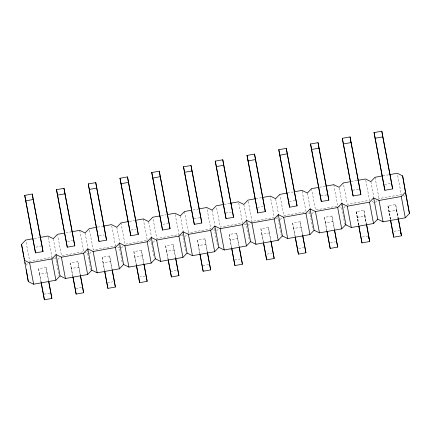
<?xml version="1.0" encoding="UTF-8"?>
<svg xmlns="http://www.w3.org/2000/svg" width="431" height="431" viewBox="0 0 431 431"><rect width="100%" height="100%" fill="white"/><g stroke="black" fill="none" stroke-linecap="round" stroke-linejoin="round"><path stroke-width="0.32" stroke-dasharray="2.15 1.62" d="M26.043 265.216L28.812 262.328M57.797 259.51L60.566 256.623M89.551 253.8L91.862 251.397M121.31 248.094L124.08 245.207M153.064 242.384L154.912 240.46M184.824 236.678L188.514 232.832L210.77 228.829L206.74 207.51M216.577 230.973L218.425 229.044M247.873 225.742L250.185 223.339M250.643 222.859L252.027 221.415L274.283 217.418L270.253 196.094M280.091 219.557L282.86 216.669M311.85 213.846L314.619 210.964M343.604 208.141L346.373 205.253M375.363 202.435L379.054 198.583L401.309 194.586L397.404 173.909M34.216 238.515L39.453 237.578M65.97 232.81L71.207 231.867M97.724 227.099L102.961 226.162M129.483 221.394L134.72 220.451M161.237 215.689L166.474 214.746M192.996 209.978L198.233 209.04M224.098 204.391L229.987 203.33M255.852 198.68L261.746 197.624M287.612 192.975L293.5 191.914M319.366 187.264L325.26 186.208M351.125 181.559L357.013 180.503M382.879 175.853L388.773 174.792M35.821 247.178L40.821 246.284M67.581 241.473L72.58 240.573M99.335 235.768L104.334 234.868M131.094 230.057L136.094 229.157M162.848 224.352L167.848 223.452M193.977 218.754L199.607 217.747M225.736 213.049L231.361 212.036M257.49 207.338L263.745 206.217M289.249 201.633L295.499 200.512M321.003 195.927L327.258 194.801M352.784 190.216L358.597 189.171M384.538 184.506L390.351 183.461M119.662 247.992L115.503 245.956L93.247 249.953L89.217 228.629M39.577 274.407L38.601 268.728L46.101 267.382L48.579 280.5M71.331 268.696L70.355 263.018L77.86 261.671L80.338 274.789M103.09 262.991L102.115 257.312L109.614 255.966L112.092 269.084M134.844 257.28L133.869 251.607L141.373 250.255L143.852 263.379M166.603 251.575L165.628 245.896L173.127 244.549L175.729 258.325M198.357 245.869L197.382 240.191L204.887 238.844L207.365 251.963M230.116 240.159L229.141 234.48L236.641 233.133L239.119 246.252M261.87 234.453L260.895 228.775L268.4 227.428L270.878 240.546M293.63 228.742L292.654 223.069L300.154 221.717L302.632 234.841M325.383 223.037L324.408 217.359L331.913 216.012L334.515 229.788M358.624 225.192L356.168 211.653L363.915 210.258L366.398 223.377M390.384 219.487L387.922 205.943L395.674 204.553L398.276 218.328M48.531 280.737L47.044 272.866L39.544 274.213L41.031 282.084M80.29 275.032L78.803 267.155L71.298 268.508L72.785 276.379M112.044 269.321L110.557 261.45L103.057 262.797L104.544 270.668M143.803 263.616L142.316 255.745L134.811 257.091L136.298 264.963M175.557 257.905L174.07 250.034L166.571 251.381L168.058 259.257M207.316 252.2L205.824 244.329L198.325 245.675L199.812 253.547M239.07 246.494L237.583 238.618L230.084 239.97L231.571 247.841M270.824 240.784L269.337 232.912L261.838 234.259L263.325 242.13M302.584 235.078L301.097 227.207L293.592 228.554L295.084 236.425M334.337 229.367L332.851 221.496L325.351 222.843L326.838 230.72M357.137 217.321L364.89 215.926L366.377 223.802M388.897 211.616L396.644 210.22L398.136 218.091M44.059 294.201L50.314 293.075M75.818 288.49L82.068 287.369M107.572 282.784L113.197 281.772M139.332 277.074L145.581 275.953M170.46 271.482L176.71 270.356M202.845 265.663L209.094 264.537M234.599 259.952L240.848 258.832M266.983 254.134L271.983 253.234M298.737 248.428L303.736 247.529M330.491 242.718L335.496 241.818M362.293 237.002L368.106 235.962M394.047 231.296L399.86 230.251M403.093 195.458L404.876 196.331M371.931 201.46L373.709 202.333M338.389 206.293L341.363 207.747M308.418 212.871L310.196 213.749M275.474 218L278.442 219.454M244.307 223.996L246.688 225.16M211.362 229.12L214.929 230.871M179.608 234.83L183.175 236.576M147.849 240.536L151.416 242.287M84.336 251.952L87.902 253.697M52.582 257.657L56.149 259.408M396.364 210.08L397.851 217.957M388.202 206.083L390.68 219.201M387.922 205.943L390.524 219.718M375.024 177.265L379.054 198.583M370.87 181.591L373.801 197.096M365.768 180.266L369.55 200.291L347.3 204.294L343.27 182.97M364.61 215.791L366.097 223.662M356.448 211.788L358.926 224.912M356.168 211.653L358.77 225.429M339.235 187.943L342.047 202.807M340.98 204.03L344.762 224.061M333.766 184.678L337.796 206.002L315.54 209.999L311.511 188.681M324.408 217.359L326.887 230.477M307.357 193.007L310.288 208.512M309.463 211.028L313.008 229.766M302.131 191.03L306.037 211.707L283.787 215.71L279.757 194.386M292.654 223.069L295.133 236.188M275.603 198.713L278.41 213.577M277.467 215.446L281.249 235.477M260.895 228.775L263.373 241.893M248.245 201.385L252.027 221.415M243.844 204.423L246.774 219.929M245.95 222.444L249.495 241.182M238.742 203.093L242.529 223.123L220.273 227.121L216.367 206.449M229.141 234.48L231.619 247.604M212.09 210.129L214.897 224.987M214.196 228.155L217.612 246.246M197.382 240.191L199.86 253.309M184.484 211.508L188.514 232.832M180.33 215.834L183.261 231.345M182.442 233.861L185.858 251.952M175.228 214.509L179.016 234.539L156.76 238.537L152.73 217.219M165.628 245.896L168.106 259.015M148.576 221.545L151.507 237.05M150.559 238.919L154.104 257.657M143.227 218.926L147.257 240.245L125.001 244.248L120.976 222.924M133.869 251.607L136.471 265.383M116.817 227.25L119.748 242.761M118.929 245.277L122.469 264.014M111.715 225.925L115.503 245.956M102.115 257.312L104.593 270.431M85.063 232.961L87.994 248.466M86.927 249.689L90.709 269.72M79.713 230.337L83.743 251.661L61.488 255.658L57.706 235.633M70.355 263.018L72.839 276.142M53.304 238.666L56.116 253.525M55.416 256.693L59.074 276.077M48.202 237.341L51.989 257.366L29.734 261.369L25.704 240.045M38.601 268.728L41.08 281.847M395.674 204.553L396.644 210.22M363.915 210.258L364.89 215.926M331.913 216.012L332.851 221.496M300.154 221.717L301.097 227.207M268.4 227.428L269.337 232.912M236.641 233.133L237.583 238.618M204.887 238.844L205.824 244.329M173.127 244.549L174.07 250.034M141.373 250.255L142.316 255.745M109.614 255.966L110.557 261.45M77.86 261.671L78.803 267.155M46.101 267.382L47.044 272.866"/><path stroke-width="0.65" d="M24.281 260.281L29.626 262.905L51.882 258.902L56.035 254.576L60.065 275.894L55.911 280.225L33.656 284.223L28.311 281.605L21.55 244.372L25.704 240.045L32.907 238.752M56.035 254.576L61.385 257.194L83.641 253.196L87.795 248.865L93.139 251.488L115.395 247.486L119.549 243.159L124.898 245.778L147.154 241.78L151.308 237.454L156.652 240.072L178.908 236.069L183.062 231.743L188.412 234.367L210.667 230.364L214.821 226.038L220.166 228.656L242.421 224.659L246.575 220.327L251.925 222.951L274.181 218.948L278.334 214.622L283.679 217.24L305.935 213.243L310.088 208.916L315.438 211.535L337.688 207.532L341.848 203.206L345.937 224.896L351.287 227.514L373.537 223.517L377.696 219.185L373.666 197.867L369.512 202.193L347.257 206.19L341.907 203.572L341.848 203.206M60.065 275.894L65.415 278.518L87.671 274.515L91.825 270.189L87.795 248.865M91.825 270.189L97.169 272.807L119.425 268.809L123.578 264.483L119.549 243.159M123.578 264.483L128.928 267.101L151.179 263.104L155.338 258.772L151.308 237.454M155.338 258.772L160.682 261.396L182.938 257.393L187.092 253.067L183.062 231.743M187.092 253.067L192.441 255.685L214.692 251.688L218.851 247.356L214.821 226.038M218.851 247.356L224.195 249.98L246.451 245.977L250.605 241.651L246.575 220.327M250.605 241.651L255.955 244.269L278.205 240.272L282.359 235.946L278.334 214.622M282.359 235.946L287.709 238.564L309.964 234.566L314.118 230.235L310.088 208.916M314.118 230.235L319.463 232.859L341.718 228.856L345.872 224.529L345.937 224.896M373.666 197.867L379.011 200.485L401.266 196.488L405.42 192.156L402.629 175.886L397.28 173.262L390.082 174.555M377.696 219.185L383.04 221.809L405.296 217.806L409.45 213.48L402.629 175.886M24.739 195.378L32.244 194.031L42.071 246.058L43.014 251.542L35.514 252.889L24.739 195.378L35.514 252.889M56.499 189.672L63.998 188.325L73.83 240.347L74.773 245.837L67.268 247.184L56.499 189.672L67.268 247.184M88.253 183.962L95.757 182.615L105.584 234.642L106.527 240.126L99.028 241.479L88.253 183.962L99.028 241.479M120.012 178.256L127.511 176.909L137.344 228.936L138.286 234.421L130.782 235.768L120.012 178.256L130.782 235.768M151.766 172.551L159.271 171.199L169.097 223.226L170.04 228.71L162.541 230.062L151.766 172.551L162.541 230.062M183.525 166.84L191.025 165.493L200.857 217.52L201.8 223.005L194.295 224.352L183.525 166.84L194.295 224.352M215.279 161.135L222.784 159.788L232.611 211.81L233.554 217.299L226.054 218.646L215.279 161.135L226.054 218.646M247.038 155.424L254.538 154.077L264.37 206.104L265.313 211.589L257.808 212.941L247.038 155.424L257.808 212.941M278.792 149.719L286.297 148.372L297.067 205.883L289.567 207.23L278.792 149.719L288.501 201.088M310.552 144.013L318.051 142.661L327.883 194.688L328.821 200.173L321.321 201.525L310.552 144.013L321.321 201.525M342.306 138.303L350.058 136.913L359.89 188.94L360.86 194.607L353.108 195.997L342.306 138.303L353.108 195.997M374.065 132.597L381.812 131.202L391.644 183.229L392.619 188.897L384.867 190.292L374.065 132.597L384.867 190.292M25.682 200.862L33.187 199.515L43.014 251.542M57.442 195.157L64.941 193.81L74.773 245.837M89.195 189.451L96.7 188.099L106.527 240.126M120.955 183.741L128.454 182.394L138.286 234.421M152.709 178.035L160.208 176.688L170.04 228.71M184.468 172.325L191.967 170.978L201.8 223.005M216.222 166.619L223.721 165.272L233.554 217.299M247.976 160.914L255.481 159.562L265.313 211.589M279.735 155.203L287.235 153.856L297.067 205.883M311.489 149.498L318.994 148.151L328.821 200.173M343.281 143.97L351.033 142.58L360.86 194.607M375.035 138.265L382.787 136.869L392.619 188.897M40.105 237.459L47.96 236.048L53.304 238.666L57.463 234.34L64.661 233.047M71.858 231.749L79.713 230.337L85.063 232.961L89.217 228.629L97.072 227.218M103.618 226.043L111.473 224.632L116.817 227.25L120.976 222.924L128.174 221.631M135.372 220.338L143.227 218.926L148.576 221.545L152.73 217.219L159.928 215.92M167.131 214.627L174.986 213.216L180.33 215.834L184.484 211.508L191.687 210.215M198.885 208.922L206.74 207.51L212.09 210.129L216.243 205.802L223.441 204.51M230.644 203.211L238.499 201.8L243.844 204.423L247.997 200.092L255.2 198.799M262.398 197.506L270.253 196.094L275.603 198.713L279.757 194.386L286.954 193.093M294.157 191.8L302.012 190.389L307.357 193.007L311.511 188.681L318.714 187.383M325.911 186.09L333.766 184.678L339.116 187.296L343.27 182.97L350.468 181.677M357.671 180.384L365.526 178.973L370.87 181.591L375.024 177.265L382.227 175.972M41.155 282.741L44.377 299.798L51.876 298.446L48.703 281.157M72.909 277.036L76.131 294.087L83.636 292.741L80.462 275.447M104.668 271.325L107.89 288.382L115.389 287.035L112.216 269.741M136.422 265.62L139.644 282.677L147.149 281.324L143.976 264.031M168.182 259.909L171.403 276.966L178.903 275.619L175.729 258.325M199.936 254.204L203.157 271.261L210.662 269.908L207.489 252.62M231.695 248.498L234.917 265.55L242.416 264.203L239.243 246.909M263.449 242.788L266.67 259.845L274.175 258.498L271.002 241.204M295.208 237.082L298.43 254.139L305.929 252.787L302.756 235.493M326.962 231.372L330.184 248.428L337.688 247.082L334.515 229.788M358.748 225.849L361.97 242.906L369.723 241.511L366.522 224.034M390.508 220.139L393.729 237.195L401.482 235.805L398.4 218.986M405.42 192.156L409.45 213.48M401.266 196.488L405.296 217.806M398.26 218.749L401.482 235.805M397.975 218.609L398.222 219.923M400.577 232.384L400.83 233.699M392.668 229.696L392.916 231.011M390.772 221.033L393.729 237.195M379.011 200.485L383.04 221.809M369.512 202.193L373.537 223.517M366.501 224.454L369.723 241.511M368.699 237.438L368.947 238.747M358.894 226.086L361.97 242.906M347.257 206.19L351.287 227.514M337.688 207.532L341.718 228.856M334.461 230.025L337.688 247.082M327.01 231.135L330.184 248.428M315.438 211.535L319.463 232.859M305.935 213.243L309.964 234.566M302.707 235.73L305.929 252.787M295.257 236.845L298.43 254.139M283.679 217.24L287.709 238.564M274.181 218.948L278.205 240.272M270.948 241.441L274.175 258.498M263.621 243.208L266.67 259.845M251.925 222.951L255.955 244.269M242.421 224.659L246.451 245.977M239.194 247.146L242.416 264.203M231.743 248.256L234.917 265.55M220.166 228.656L224.195 249.98M210.667 230.364L214.692 251.688M207.44 252.857L210.662 269.908M199.984 253.967L203.157 271.261M188.412 234.367L192.441 255.685M178.908 236.069L182.938 257.393M175.681 258.562L178.903 275.619M168.23 259.672L171.403 276.966M156.652 240.072L160.682 261.396M147.154 241.78L151.179 263.104M143.927 264.268L147.149 281.324M136.595 266.035L138.583 276.535M124.898 245.778L128.928 267.101M115.395 247.486L119.425 268.809M112.168 269.978L115.389 287.035M104.717 271.088L107.89 288.382M93.139 251.488L97.169 272.807M83.641 253.196L87.671 274.515M80.414 275.684L83.636 292.741M72.963 276.794L75.193 288.603M61.385 257.194L65.415 278.518M51.882 258.902L55.911 280.225M48.655 281.395L51.876 298.446M41.204 282.504L43.31 293.656M29.626 262.905L33.656 284.223M21.55 244.372L23.872 256.65M24.114 257.943L24.357 259.236M24.971 262.468L25.213 263.756M381.812 131.202L382.787 136.869M350.058 136.913L351.033 142.58M318.051 142.661L318.994 148.151M286.297 148.372L287.235 153.856M288.625 201.746L289.567 207.23M254.538 154.077L255.481 159.562M222.784 159.788L223.721 165.272M191.025 165.493L191.967 170.978M159.271 171.199L160.208 176.688M127.511 176.909L128.454 182.394M138.707 277.187L139.644 282.677M95.757 182.615L96.7 188.099M63.998 188.325L64.941 193.81M75.296 289.212L76.131 294.087M32.244 194.031L33.187 199.515M43.434 294.314L44.377 299.798M26.264 269.671L28.311 281.605"/></g></svg>
